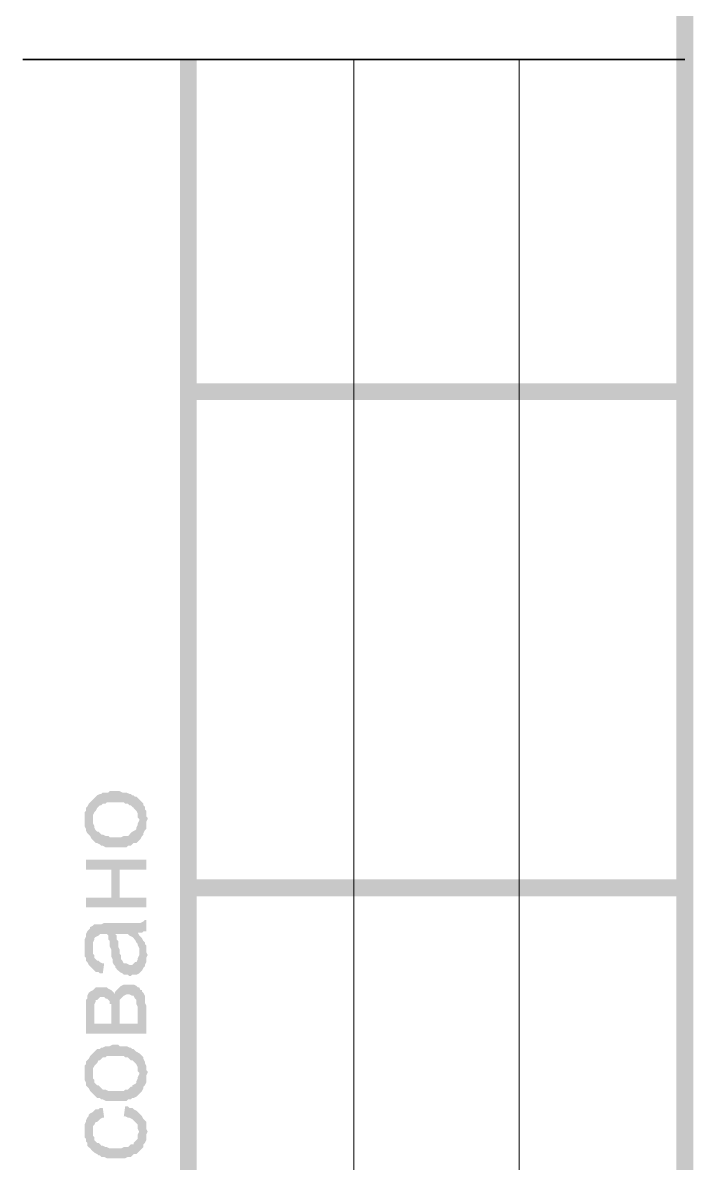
# Model space of a CAD drawing. Header units: millimetres. Extents: x -383313 to -161684, y -117025 to 99224.
# Drawn here: x -373960 to -371937, y -25413 to -21968 of the extents above; entities that cross this region are included whole.
import ezdxf

# ---------------------------------------------------------------- set-up
doc = ezdxf.new("R2010")
doc.units = ezdxf.units.MM
doc.header["$MEASUREMENT"] = 0
doc.layers.add('PDF_Geometry', color=7, linetype='Continuous')
doc.layers.add('PDF_Solid Fills', color=7, linetype='Continuous')

# ---------------------------------------------------------------- blocks, each defined once
blk = doc.blocks.new('A$Cf5759c35')
at = {"layer": 'PDF_Solid Fills'}
for points in [[(-15312, -6108.7), (-15312, -6108.7), (-15312, -6129.9), (-15307.7, -6138.3), (-15307.7, -6142.6), (-15303.5, -6151), (-15299.3, -6155.3), (-15295, -6159.5), (-15290.8, -6168), (-15290.8, -6168), (-15286.6, -6172.2), (-15286.6, -6108.7), (-15286.6, -6108.7), (-15286.6, -6100.2), (-15286.6, -6096), (-15282.3, -6087.5), (-15278.1, -6083.3), (-15273.9, -6074.8), (-15269.6, -6070.6), (-15265.4, -6066.4), (-15261.2, -6066.4), (-15256.9, -6062.1), (-15248.5, -6062.1), (-15244.2, -6057.9), (-15235.8, -6057.9), (-15227.3, -6057.9), (-15218.8, -6057.9), (-15218.8, -6057.9), (-15210.4, -6057.9), (-15201.9, -6057.9), (-15193.4, -6057.9), (-15189.2, -6062.1), (-15180.7, -6062.1), (-15176.5, -6066.4), (-15172.3, -6066.4), (-15168, -6070.6), (-15163.8, -6074.8), (-15159.6, -6079.1), (-15155.3, -6083.3), (-15151.1, -6091.8), (-15151.1, -6096), (-15151.1, -6104.5), (-15146.9, -6108.7), (-15146.9, -6172.2), (-15142.6, -6168), (-15138.4, -6159.5), (-15134.2, -6155.3), (-15134.2, -6151), (-15129.9, -6142.6), (-15125.7, -6138.3), (-15125.7, -6129.9), (-15125.7, -6125.6), (-15125.7, -6117.2), (-15121.5, -6108.7), (-15121.5, -6104.5), (-15125.7, -6100.2), (-15125.7, -6091.8), (-15125.7, -6083.3), (-15129.9, -6079.1), (-15129.9, -6070.6), (-15134.2, -6066.4), (-15134.2, -6062.1), (-15138.4, -6057.9), (-15142.6, -6053.7), (-15146.9, -6049.4), (-15155.3, -6041), (-15159.6, -6041), (-15163.8, -6036.7), (-15168, -6036.7), (-15172.3, -6032.5), (-15176.5, -6032.5), (-15185, -6028.3), (-15189.2, -6028.3), (-15197.7, -6028.3), (-15206.1, -6024), (-15210.4, -6024), (-15218.8, -6024), (-15227.3, -6024), (-15235.8, -6024), (-15240, -6028.3), (-15248.5, -6028.3), (-15256.9, -6028.3), (-15261.2, -6032.5), (-15265.4, -6032.5), (-15273.9, -6036.7), (-15278.1, -6041), (-15282.3, -6045.2), (-15286.6, -6049.4), (-15290.8, -6053.7), (-15295, -6057.9), (-15299.3, -6062.1), (-15303.5, -6070.6), (-15307.7, -6074.8), (-15307.7, -6083.3), (-15312, -6087.5), (-15312, -6096), (-15312, -6104.5)], [(-15286.6, -6172.2), (-15282.3, -6176.4), (-15278.1, -6180.7), (-15273.9, -6180.7), (-15265.4, -6184.9), (-15261.2, -6189.1), (-15256.9, -6189.1), (-15248.5, -6193.4), (-15240, -6193.4), (-15235.8, -6193.4), (-15227.3, -6193.4), (-15218.8, -6193.4), (-15218.8, -6193.4), (-15210.4, -6193.4), (-15201.9, -6193.4), (-15193.4, -6193.4), (-15185, -6193.4), (-15180.7, -6189.1), (-15172.3, -6189.1), (-15168, -6184.9), (-15163.8, -6180.7), (-15155.3, -6180.7), (-15151.1, -6176.4), (-15146.9, -6172.2), (-15146.9, -6108.7), (-15146.9, -6112.9), (-15151.1, -6121.4), (-15151.1, -6125.6), (-15155.3, -6134.1), (-15155.3, -6138.3), (-15159.6, -6142.6), (-15168, -6146.8), (-15168, -6146.8), (-15172.3, -6151), (-15176.5, -6155.3), (-15180.7, -6159.5), (-15189.2, -6159.5), (-15193.4, -6159.5), (-15201.9, -6163.7), (-15210.4, -6163.7), (-15218.8, -6163.7), (-15218.8, -6163.7), (-15227.3, -6163.7), (-15235.8, -6163.7), (-15240, -6159.5), (-15248.5, -6159.5), (-15256.9, -6155.3), (-15261.2, -6155.3), (-15265.4, -6151), (-15269.6, -6146.8), (-15273.9, -6146.8), (-15278.1, -6142.6), (-15282.3, -6134.1), (-15282.3, -6129.9), (-15286.6, -6121.4), (-15286.6, -6117.2), (-15286.6, -6108.7)], [(-15307.7, -6231.5), (-15307.7, -6261.1), (-15231.5, -6261.1), (-15231.5, -6345.8), (-15206.1, -6261.1), (-15125.7, -6261.1), (-15125.7, -6231.5)], [(-15307.7, -6345.8), (-15307.7, -6375.4), (-15125.7, -6375.4), (-15125.7, -6345.8), (-15206.1, -6345.8), (-15206.1, -6261.1), (-15231.5, -6345.8)], [(-15312, -6493.9), (-15312, -6493.9), (-15312, -6523.6), (-15307.7, -6527.8), (-15307.7, -6536.3), (-15303.5, -6540.5), (-15299.3, -6549), (-15295, -6553.2), (-15290.8, -6557.4), (-15286.6, -6561.7), (-15286.6, -6498.2), (-15286.6, -6493.9), (-15286.6, -6485.5), (-15286.6, -6481.2), (-15282.3, -6472.8), (-15282.3, -6468.5), (-15278.1, -6464.3), (-15278.1, -6464.3), (-15269.6, -6460.1), (-15265.4, -6455.8), (-15256.9, -6455.8), (-15248.5, -6455.8), (-15248.5, -6455.8), (-15244.2, -6455.8), (-15240, -6460.1), (-15240, -6464.3), (-15240, -6472.8), (-15235.8, -6477), (-15235.8, -6485.5), (-15235.8, -6493.9), (-15231.5, -6502.4), (-15231.5, -6510.9), (-15231.5, -6519.3), (-15231.5, -6523.6), (-15227.3, -6532), (-15227.3, -6536.3), (-15227.3, -6540.5), (-15223.1, -6549), (-15218.8, -6553.2), (-15218.8, -6455.8), (-15206.1, -6455.8), (-15201.9, -6455.8), (-15193.4, -6455.8), (-15189.2, -6455.8), (-15180.7, -6455.8), (-15176.5, -6460.1), (-15176.5, -6460.1), (-15168, -6464.3), (-15163.8, -6468.5), (-15159.6, -6472.8), (-15155.3, -6481.2), (-15151.1, -6485.5), (-15151.1, -6489.7), (-15151.1, -6451.6), (-15146.9, -6451.6), (-15138.4, -6451.6), (-15134.2, -6447.4), (-15125.7, -6447.4), (-15125.7, -6413.5), (-15129.9, -6413.5), (-15134.2, -6417.7), (-15142.6, -6422), (-15151.1, -6422), (-15151.1, -6422), (-15155.3, -6422), (-15159.6, -6422), (-15168, -6422), (-15176.5, -6422), (-15185, -6422), (-15193.4, -6422), (-15201.9, -6422), (-15244.2, -6422), (-15244.2, -6422), (-15252.7, -6422), (-15261.2, -6426.2), (-15269.6, -6426.2), (-15273.9, -6426.2), (-15273.9, -6426.2), (-15282.3, -6426.2), (-15286.6, -6430.4), (-15295, -6434.7), (-15295, -6438.9), (-15299.3, -6443.1), (-15303.5, -6447.4), (-15307.7, -6455.8), (-15307.7, -6460.1), (-15307.7, -6464.3), (-15312, -6472.8), (-15312, -6477), (-15312, -6485.5)], [(-15218.8, -6553.2), (-15218.8, -6557.4), (-15214.6, -6561.7), (-15210.4, -6565.9), (-15206.1, -6570.1), (-15197.7, -6574.4), (-15193.4, -6578.6), (-15189.2, -6578.6), (-15180.7, -6578.6), (-15176.5, -6582.8), (-15172.3, -6582.8), (-15168, -6578.6), (-15159.6, -6578.6), (-15155.3, -6578.6), (-15146.9, -6574.4), (-15142.6, -6570.1), (-15138.4, -6565.9), (-15138.4, -6565.9), (-15134.2, -6557.4), (-15129.9, -6553.2), (-15129.9, -6549), (-15125.7, -6540.5), (-15125.7, -6536.3), (-15125.7, -6527.8), (-15121.5, -6519.3), (-15125.7, -6510.9), (-15125.7, -6506.6), (-15125.7, -6498.2), (-15125.7, -6489.7), (-15129.9, -6485.5), (-15129.9, -6481.2), (-15134.2, -6477), (-15138.4, -6468.5), (-15142.6, -6464.3), (-15146.9, -6460.1), (-15146.9, -6510.9), (-15146.9, -6515.1), (-15146.9, -6519.3), (-15151.1, -6527.8), (-15151.1, -6532), (-15155.3, -6540.5), (-15159.6, -6540.5), (-15163.8, -6544.7), (-15168, -6549), (-15176.5, -6549), (-15176.5, -6549), (-15185, -6544.7), (-15189.2, -6544.7), (-15193.4, -6544.7), (-15197.7, -6536.3), (-15201.9, -6532), (-15201.9, -6527.8), (-15201.9, -6519.3), (-15206.1, -6515.1), (-15206.1, -6506.6), (-15206.1, -6502.4), (-15210.4, -6493.9), (-15210.4, -6485.5), (-15210.4, -6477), (-15214.6, -6472.8), (-15214.6, -6464.3), (-15214.6, -6460.1), (-15218.8, -6455.8)], [(-15151.1, -6489.7), (-15146.9, -6498.2), (-15146.9, -6510.9), (-15146.9, -6460.1), (-15151.1, -6451.6)], [(-15286.6, -6561.7), (-15282.3, -6565.9), (-15278.1, -6570.1), (-15269.6, -6570.1), (-15265.4, -6574.4), (-15256.9, -6574.4), (-15252.7, -6544.7), (-15256.9, -6544.7), (-15265.4, -6540.5), (-15269.6, -6536.3), (-15273.9, -6536.3), (-15278.1, -6532), (-15282.3, -6527.8), (-15282.3, -6519.3), (-15286.6, -6515.1), (-15286.6, -6506.6), (-15286.6, -6498.2)], [(-15210.4, -6620.9), (-15206.1, -6688.7), (-15206.1, -6654.8), (-15201.9, -6650.6), (-15197.7, -6646.3), (-15193.4, -6642.1), (-15185, -6637.9), (-15180.7, -6637.9), (-15176.5, -6637.9), (-15168, -6642.1), (-15163.8, -6642.1), (-15159.6, -6650.6), (-15159.6, -6650.6), (-15155.3, -6654.8), (-15155.3, -6659), (-15155.3, -6667.5), (-15151.1, -6676), (-15151.1, -6684.4), (-15151.1, -6726.8), (-15151.1, -6616.7), (-15155.3, -6612.5), (-15163.8, -6608.2), (-15172.3, -6608.2), (-15176.5, -6608.2), (-15180.7, -6608.2), (-15189.2, -6608.2), (-15193.4, -6608.2), (-15201.9, -6612.5), (-15206.1, -6616.7)], [(-15307.7, -6684.4), (-15307.7, -6756.4), (-15125.7, -6756.4), (-15125.7, -6671.7), (-15129.9, -6663.3), (-15129.9, -6654.8), (-15129.9, -6646.3), (-15129.9, -6642.1), (-15134.2, -6633.6), (-15138.4, -6629.4), (-15138.4, -6625.2), (-15142.6, -6625.2), (-15146.9, -6616.7), (-15151.1, -6616.7), (-15151.1, -6726.8), (-15206.1, -6726.8), (-15206.1, -6688.7), (-15210.4, -6620.9), (-15214.6, -6625.2), (-15218.8, -6629.4), (-15223.1, -6637.9), (-15223.1, -6633.6), (-15227.3, -6629.4), (-15231.5, -6726.8), (-15282.3, -6726.8), (-15282.3, -6692.9), (-15286.6, -6625.2), (-15295, -6629.4), (-15299.3, -6633.6), (-15303.5, -6642.1), (-15303.5, -6646.3), (-15303.5, -6650.6), (-15307.7, -6654.8), (-15307.7, -6659), (-15307.7, -6667.5), (-15307.7, -6676)], [(-15286.6, -6625.2), (-15282.3, -6692.9), (-15282.3, -6667.5), (-15278.1, -6659), (-15278.1, -6654.8), (-15273.9, -6654.8), (-15269.6, -6650.6), (-15265.4, -6646.3), (-15256.9, -6646.3), (-15252.7, -6646.3), (-15248.5, -6650.6), (-15244.2, -6650.6), (-15240, -6654.8), (-15235.8, -6659), (-15235.8, -6667.5), (-15231.5, -6667.5), (-15231.5, -6676), (-15231.5, -6684.4), (-15231.5, -6692.9), (-15231.5, -6726.8), (-15227.3, -6629.4), (-15231.5, -6625.2), (-15240, -6620.9), (-15240, -6620.9), (-15244.2, -6616.7), (-15252.7, -6616.7), (-15261.2, -6616.7), (-15261.2, -6616.7), (-15269.6, -6616.7), (-15278.1, -6616.7), (-15282.3, -6620.9)], [(-15312, -6874.9), (-15312, -6874.9), (-15312, -6896.1), (-15307.7, -6904.6), (-15307.7, -6913), (-15303.5, -6917.3), (-15299.3, -6921.5), (-15295, -6930), (-15290.8, -6934.2), (-15290.8, -6934.2), (-15286.6, -6938.4), (-15286.6, -6874.9), (-15286.6, -6874.9), (-15286.6, -6866.5), (-15286.6, -6862.2), (-15282.3, -6853.8), (-15278.1, -6849.5), (-15273.9, -6845.3), (-15269.6, -6836.8), (-15265.4, -6836.8), (-15261.2, -6832.6), (-15256.9, -6828.4), (-15248.5, -6828.4), (-15244.2, -6824.1), (-15235.8, -6824.1), (-15227.3, -6824.1), (-15218.8, -6824.1), (-15218.8, -6824.1), (-15210.4, -6824.1), (-15201.9, -6824.1), (-15193.4, -6824.1), (-15189.2, -6828.4), (-15180.7, -6828.4), (-15176.5, -6832.6), (-15172.3, -6836.8), (-15168, -6836.8), (-15163.8, -6841.1), (-15159.6, -6845.3), (-15155.3, -6849.5), (-15151.1, -6858), (-15151.1, -6862.2), (-15151.1, -6870.7), (-15146.9, -6874.9), (-15146.9, -6938.4), (-15142.6, -6934.2), (-15138.4, -6930), (-15134.2, -6921.5), (-15134.2, -6917.3), (-15129.9, -6913), (-15125.7, -6904.6), (-15125.7, -6900.3), (-15125.7, -6891.9), (-15125.7, -6883.4), (-15121.5, -6874.9), (-15121.5, -6870.7), (-15125.7, -6866.5), (-15125.7, -6858), (-15125.7, -6853.8), (-15129.9, -6845.3), (-15129.9, -6841.1), (-15134.2, -6832.6), (-15134.2, -6828.4), (-15138.4, -6824.1), (-15142.6, -6819.9), (-15146.9, -6815.7), (-15155.3, -6811.4), (-15159.6, -6807.2), (-15163.8, -6803), (-15168, -6803), (-15172.3, -6798.7), (-15176.5, -6798.7), (-15185, -6794.5), (-15189.2, -6794.5), (-15197.7, -6794.5), (-15206.1, -6794.5), (-15210.4, -6790.3), (-15218.8, -6790.3), (-15227.3, -6790.3), (-15235.8, -6794.5), (-15240, -6794.5), (-15248.5, -6794.5), (-15256.9, -6798.7), (-15261.2, -6798.7), (-15265.4, -6803), (-15273.9, -6803), (-15278.1, -6807.2), (-15282.3, -6811.4), (-15286.6, -6815.7), (-15290.8, -6819.9), (-15295, -6824.1), (-15299.3, -6832.6), (-15303.5, -6836.8), (-15307.7, -6841.1), (-15307.7, -6849.5), (-15312, -6853.8), (-15312, -6862.2), (-15312, -6870.7)], [(-15286.6, -6938.4), (-15282.3, -6942.7), (-15278.1, -6946.9), (-15273.9, -6951.1), (-15265.4, -6951.1), (-15261.2, -6955.4), (-15256.9, -6955.4), (-15248.5, -6959.6), (-15240, -6959.6), (-15235.8, -6959.6), (-15227.3, -6959.6), (-15218.8, -6959.6), (-15218.8, -6959.6), (-15210.4, -6959.6), (-15201.9, -6959.6), (-15193.4, -6959.6), (-15185, -6959.6), (-15180.7, -6955.4), (-15172.3, -6955.4), (-15168, -6951.1), (-15163.8, -6951.1), (-15155.3, -6946.9), (-15151.1, -6942.7), (-15146.9, -6938.4), (-15146.9, -6874.9), (-15146.9, -6879.2), (-15151.1, -6887.6), (-15151.1, -6891.9), (-15155.3, -6900.3), (-15155.3, -6904.6), (-15159.6, -6908.8), (-15168, -6913), (-15168, -6917.3), (-15172.3, -6917.3), (-15176.5, -6921.5), (-15180.7, -6925.7), (-15189.2, -6925.7), (-15193.4, -6930), (-15201.9, -6930), (-15210.4, -6930), (-15218.8, -6930), (-15218.8, -6930), (-15227.3, -6930), (-15235.8, -6930), (-15240, -6930), (-15248.5, -6925.7), (-15256.9, -6925.7), (-15261.2, -6921.5), (-15265.4, -6917.3), (-15269.6, -6913), (-15273.9, -6913), (-15278.1, -6908.8), (-15282.3, -6904.6), (-15282.3, -6896.1), (-15286.6, -6891.9), (-15286.6, -6883.4), (-15286.6, -6874.9)], [(-15312, -7052.7), (-15312, -7069.7), (-15307.7, -7073.9), (-15307.7, -7082.4), (-15303.5, -7086.6), (-15303.5, -7095.1), (-15299.3, -7099.3), (-15295, -7103.5), (-15290.8, -7107.8), (-15286.6, -7112), (-15282.3, -7116.2), (-15273.9, -7120.5), (-15269.6, -7124.7), (-15265.4, -7124.7), (-15261.2, -7128.9), (-15252.7, -7128.9), (-15244.2, -7133.2), (-15240, -7133.2), (-15231.5, -7133.2), (-15223.1, -7133.2), (-15218.8, -7133.2), (-15210.4, -7133.2), (-15201.9, -7133.2), (-15193.4, -7133.2), (-15189.2, -7133.2), (-15180.7, -7128.9), (-15172.3, -7128.9), (-15168, -7124.7), (-15163.8, -7120.5), (-15155.3, -7120.5), (-15151.1, -7116.2), (-15146.9, -7112), (-15146.9, -7052.7), (-15146.9, -7052.7), (-15151.1, -7061.2), (-15151.1, -7065.4), (-15151.1, -7073.9), (-15155.3, -7078.1), (-15159.6, -7082.4), (-15163.8, -7086.6), (-15163.8, -7090.8), (-15172.3, -7090.8), (-15176.5, -7095.1), (-15180.7, -7099.3), (-15189.2, -7099.3), (-15193.4, -7099.3), (-15201.9, -7103.5), (-15210.4, -7103.5), (-15218.8, -7103.5), (-15218.8, -7103.5), (-15227.3, -7103.5), (-15235.8, -7103.5), (-15244.2, -7099.3), (-15248.5, -7099.3), (-15256.9, -7095.1), (-15261.2, -7095.1), (-15265.4, -7090.8), (-15269.6, -7086.6), (-15273.9, -7086.6), (-15278.1, -7082.4), (-15282.3, -7078.1), (-15282.3, -7069.7), (-15286.6, -7065.4), (-15286.6, -7057), (-15286.6, -7048.5), (-15286.6, -6993.5), (-15295, -6997.7), (-15299.3, -7001.9), (-15299.3, -7006.2), (-15303.5, -7010.4), (-15307.7, -7018.9), (-15307.7, -7023.1), (-15312, -7031.6), (-15312, -7035.8), (-15312, -7044.3)], [(-15286.6, -6993.5), (-15286.6, -7048.5), (-15286.6, -7048.5), (-15286.6, -7035.8), (-15282.3, -7031.6), (-15278.1, -7023.1), (-15273.9, -7023.1), (-15269.6, -7018.9), (-15265.4, -7014.6), (-15256.9, -7010.4), (-15252.7, -7010.4), (-15256.9, -6980.8), (-15256.9, -6980.8), (-15265.4, -6980.8), (-15269.6, -6985), (-15278.1, -6985), (-15282.3, -6989.2)], [(-15193.4, -7006.2), (-15189.2, -7006.2), (-15180.7, -7010.4), (-15176.5, -7010.4), (-15168, -7014.6), (-15163.8, -7018.9), (-15159.6, -7023.1), (-15155.3, -7027.3), (-15151.1, -7031.6), (-15151.1, -7040), (-15151.1, -7044.3), (-15146.9, -7052.7), (-15146.9, -7112), (-15142.6, -7107.8), (-15138.4, -7103.5), (-15134.2, -7099.3), (-15134.2, -7090.8), (-15129.9, -7086.6), (-15125.7, -7078.1), (-15125.7, -7073.9), (-15125.7, -7065.4), (-15125.7, -7061.2), (-15121.5, -7052.7), (-15125.7, -7044.3), (-15125.7, -7035.8), (-15125.7, -7031.6), (-15125.7, -7023.1), (-15129.9, -7018.9), (-15134.2, -7014.6), (-15138.4, -7006.2), (-15142.6, -7001.9), (-15142.6, -7001.9), (-15146.9, -6997.7), (-15151.1, -6993.5), (-15155.3, -6989.2), (-15163.8, -6985), (-15168, -6980.8), (-15176.5, -6980.8), (-15180.7, -6976.5), (-15189.2, -6976.5)]]:
    blk.add_hatch(color=8, dxfattribs=at).paths.add_polyline_path(points)
at = {"layer": 'PDF_Geometry', "color": 8, "lineweight": 35}
blk.add_lwpolyline([(-13500.1, -3814.2), (-15498.2, -3814.2)], dxfattribs=at)
at = {"layer": 'PDF_Geometry', "color": 8, "lineweight": 18}
for points in [[(-14499.2, -10316.6), (-14499.2, -3814.2)], [(-13999.6, -10316.6), (-13999.6, -3814.2)]]:
    blk.add_lwpolyline(points, dxfattribs=at)
at = {"layer": 'PDF_Solid Fills', "color": 8, "lineweight": 13}
for points in [[(-13525.5, -17839.3), (-13474.7, -17788.5), (-13525.5, 23207.1)], [(-13474.7, -17788.5), (-13525.5, 23207.1), (-13474.7, 23156.3)]]:
    blk.add_solid(points, dxfattribs=at)
at = {"layer": 'PDF_Solid Fills', "color": 8, "lineweight": 18}
for points in [[(-15024.1, -10316.6), (-14973.3, -10316.6), (-15024.1, -3814.2)], [(-14973.3, -10316.6), (-15024.1, -3814.2), (-14973.3, -3814.2)], [(-13500.1, -4842.9), (-13500.1, -4792.1), (-14998.7, -4842.9)], [(-13500.1, -4792.1), (-14998.7, -4842.9), (-14998.7, -4792.1)], [(-13500.1, -6341.5), (-13500.1, -6290.7), (-14998.7, -6341.5)], [(-13500.1, -6290.7), (-14998.7, -6341.5), (-14998.7, -6290.7)]]:
    blk.add_solid(points, dxfattribs=at)

msp = doc.modelspace()

# ---------------------------------------------------------------- block references
at = {"ltscale": 100}
msp.add_blockref('A$Cf5759c35', (-358461.97282, -18264.93104), dxfattribs=at)

doc.saveas('drawing.dxf')
